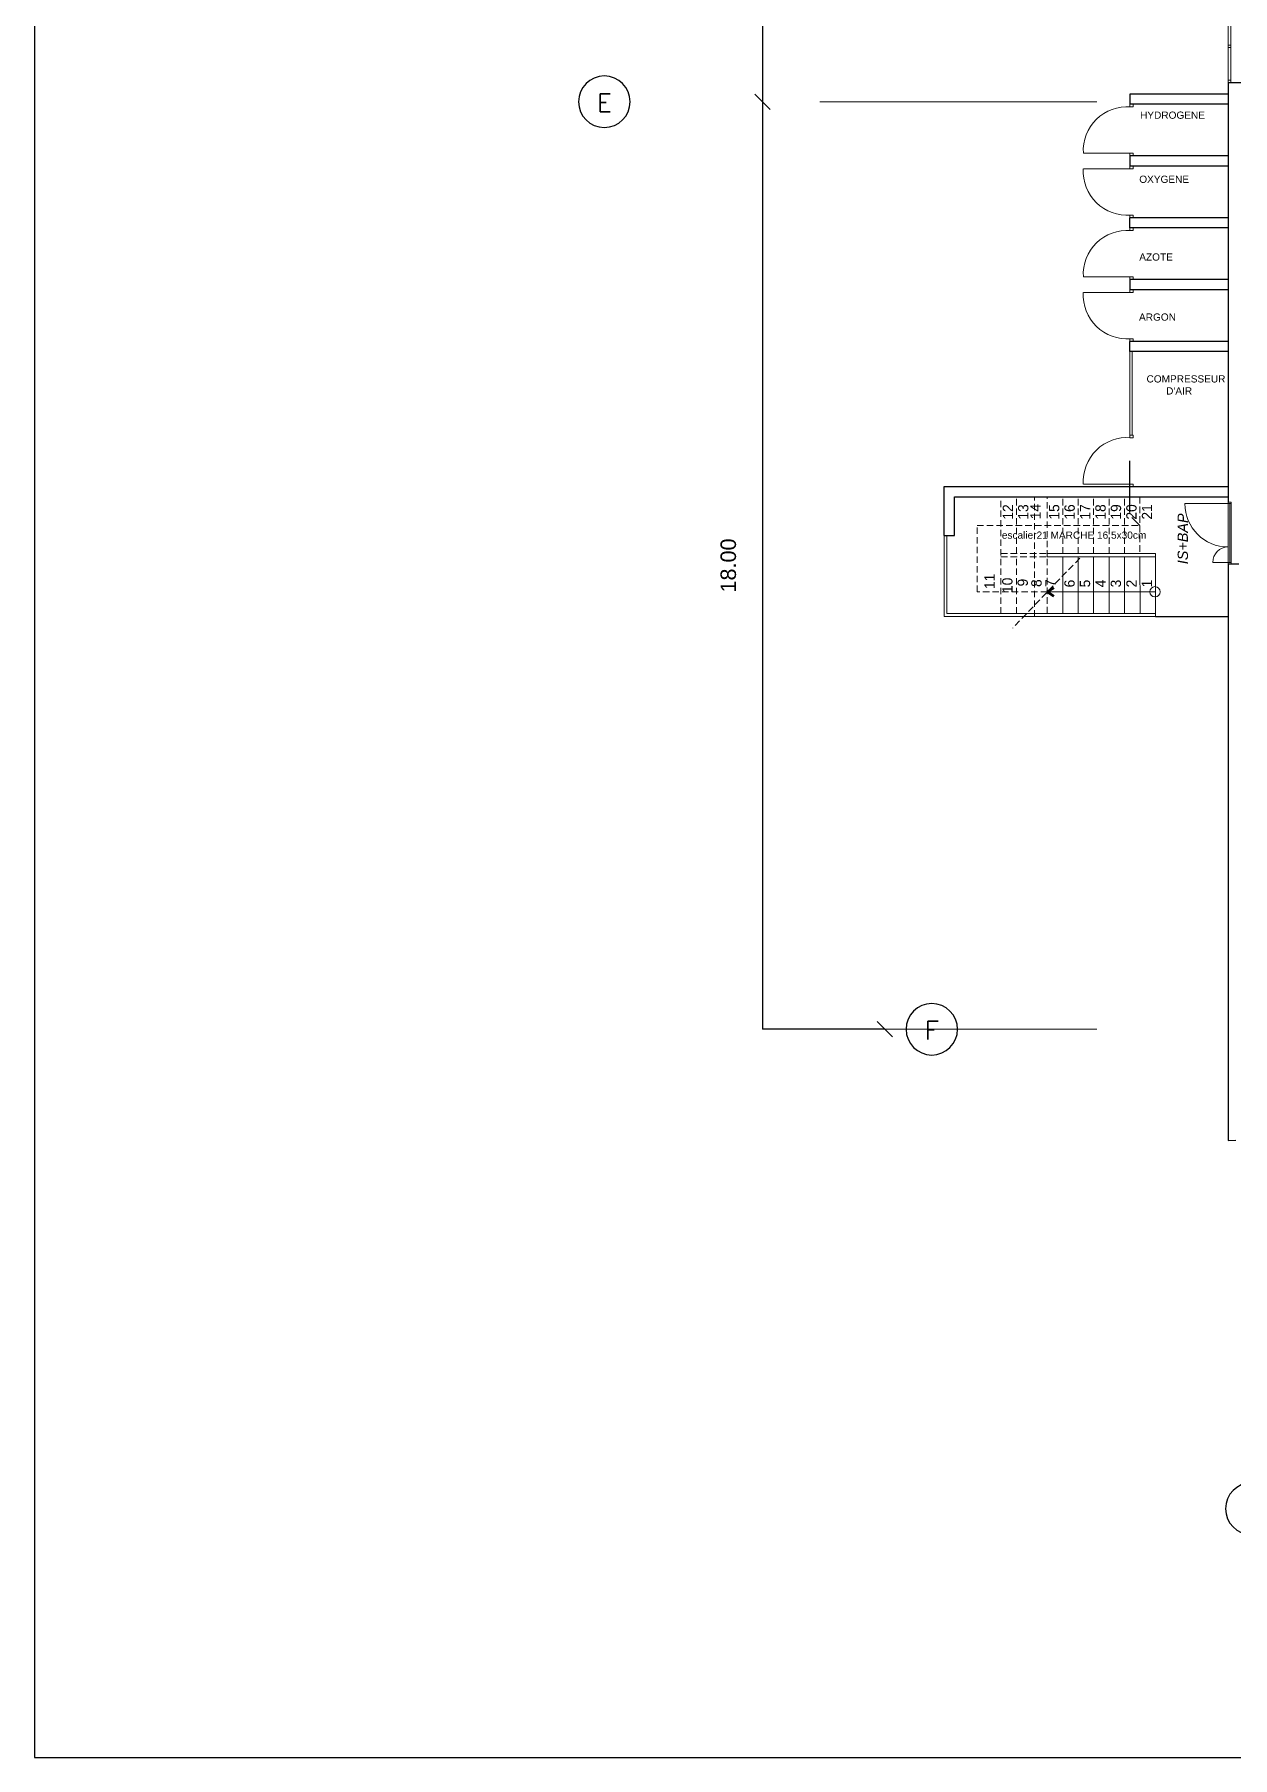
# Model space of a CAD drawing. Header units: metres. Extents: x 134472 to 303672, y 136880 to 366415.
# Drawn here: x 134472 to 157732, y 248215 to 281655 of the extents above; entities that cross this region are included whole.
import ezdxf
from ezdxf.enums import TextEntityAlignment as Align

# ---------------------------------------------------------------- set-up
doc = ezdxf.new("R2010")
doc.units = ezdxf.units.M
doc.header["$LTSCALE"] = 2
doc.header["$MEASUREMENT"] = 0
doc.header["$PDMODE"] = 2
doc.header["$PDSIZE"] = 500
doc.linetypes.add('Planta_2$0$CACHE', pattern=[0.375, 0.25, -0.125])
doc.linetypes.add('STYLE_12', pattern=[0.46875, 0.3125, -0.15625])
for name, color, linetype, lineweight in [('0.03', 151, 'Continuous', 5), ('0.10', 92, 'Continuous', 9), ('0.15', 5, 'Continuous', 15), ('0.30', 1, 'Continuous', 30), ('slh-aa-profilés', 6, 'Continuous', 0)]:
    doc.layers.add(name, color=color, linetype=linetype, lineweight=lineweight)
for name, color, linetype in [('0.1TEN', 133, 'Planta_2$0$CACHE'), ('CFD-Text', 7, 'Continuous'), ('hojo', 255, 'Continuous'), ('MOJI', 7, 'Continuous'), ('SUMPO 400', 6, 'Continuous')]:
    doc.layers.add(name, color=color, linetype=linetype)
doc.styles.add('A030-07$0$ROMANS', font='romans')
doc.styles.add('arial', font='arial.ttf')
doc.styles.add('Style-Arial', font='arial.ttf')

# ---------------------------------------------------------------- blocks, each defined once
blk = doc.blocks.new('A$C41FC6329')
at = {"layer": '0.10'}
for p, q in [((-68, -950), (-968, -950)), ((-68, -950), (-68, -1000)), ((0, -950), (-68, -950)), ((-68, -1000), (0, -1000)), ((0, -1000), (0, -950))]:
    blk.add_line(p, q, dxfattribs=at)
blk.add_arc((-117, -900), 853, 85.5241, 183.3413, dxfattribs=at)
blk.add_3dface([(-68, 0), (-68, -50), (0, -50), (0, 0)], dxfattribs=at)
blk = doc.blocks.new('_Oblique')
at = {"color": 0, "linetype": 'ByBlock', "lineweight": -2}
blk.add_line((0.5, 0.5), (-0.5, -0.5), dxfattribs=at)

msp = doc.modelspace()

# ---------------------------------------------------------------- linework, layer by layer
at = {"layer": '0.03'}
for p, q in [((157696.586, 289449.316), (157696.586, 280717.717)), ((155734.826, 275499.317), (155734.826, 273854.317)), ((155784.826, 275499.317), (155784.826, 273879.317)), ((155934.831, 272126.222), (155775.526, 272277.76)), ((152135.474, 270359.277), (152135.369, 271929.425)), ((152185.47, 270418.654), (152185.383, 271929.426)), ((154134.822, 271579.399), (155934.826, 271579.32)), ((154134.822, 271519.058), (156234.815, 271519.357)), ((155934.822, 271519.32), (155934.957, 270419.321)), ((156234.905, 270835.722), (154134.907, 270835.842)), ((156234.949, 270359.208), (152135.474, 270359.277)), ((152185.47, 270418.87), (156234.949, 270419.357))]:
    msp.add_line(p, q, dxfattribs=at)
at = {"layer": '0.03', "linetype": 'STYLE_12', "ltscale": 200}
for p, q in [((153887.231, 270358.777), (153887.213, 272679.283)), ((155934.826, 272679.35), (155934.822, 271579.32)), ((152771.077, 272126.224), (155934.824, 272126.225)), ((152771.077, 270835.687), (152771.077, 272126.224)), ((153235.397, 271579.438), (154134.822, 271579.399)), ((153235.328, 271518.93), (154134.822, 271519.058)), ((154765.929, 271493.876), (153464.442, 270135.529)), ((154134.907, 270835.842), (152771.077, 270835.687))]:
    msp.add_line(p, q, dxfattribs=at)
at = {"layer": '0.03', "lineweight": 70}
for p, q in [((154135.041, 270835.714), (154259.347, 270916.73)), ((154135.041, 270835.66), (154259.347, 270754.644))]:
    msp.add_line(p, q, dxfattribs=at)
at = {"layer": '0.03', "flags": 128}
for points in [[(157646.586, 296980.376), (157646.586, 280717.717)], [(157646.586, 272549.317), (156806.586, 272549.317)], [(157646.586, 272549.317), (157646.586, 271409.317)], [(157646.586, 272549.317), (157646.586, 272249.317)], [(157706.586, 272549.317), (157706.586, 271409.317)], [(154134.822, 271579.403), (156234.808, 271579.32), (156234.949, 270359.276)], [(154434.964, 270419.277), (154434.822, 271519.32)], [(154734.964, 270419.277), (154734.822, 271519.32)], [(155034.964, 270419.277), (155034.822, 271519.32)], [(155334.964, 270419.277), (155334.822, 271519.32)], [(155634.964, 270419.277), (155634.822, 271519.32)], [(157346.586, 271409.317), (157646.586, 271409.317)]]:
    msp.add_lwpolyline(points, dxfattribs=at)
at = {"layer": '0.03', "linetype": 'STYLE_12', "ltscale": 200, "flags": 128}
for points in [[(153235.47, 270418.814), (153235.328, 272679.32)], [(153534.822, 271579.32), (153534.826, 272679.35)], [(154134.822, 271518.669), (154134.826, 272679.35)], [(154434.822, 271579.32), (154434.826, 272679.35)], [(154734.822, 271579.32), (154734.826, 272679.35)], [(155034.822, 271579.32), (155034.826, 272679.35)], [(155334.822, 271579.32), (155334.826, 272679.35)], [(155634.822, 271579.32), (155634.826, 272679.35)], [(153235.334, 271579.438), (154134.822, 271579.403)], [(154134.954, 270419.193), (154134.822, 271579.32)], [(153535.47, 270418.843), (153535.328, 271518.887)]]:
    msp.add_lwpolyline(points, dxfattribs=at)
at = {"layer": '0.03', "flags": 128}
for points in [[(157646.586, 271709.317, -0.414213562), (156806.586, 272549.317)], [(157346.586, 271409.317, -0.414213562), (157646.586, 271709.317)], [(156325.984, 270839.368, -1), (156125.984, 270839.368, -1), (156325.984, 270839.368)]]:
    msp.add_lwpolyline(points, format="xyb", dxfattribs=at)
at = {"layer": '0.10'}
for p, q in [((155734.826, 279349.317), (154834.826, 279349.317)), ((155734.826, 279349.317), (155734.826, 279299.317)), ((155802.826, 279349.317), (155734.826, 279349.317)), ((155734.826, 279299.317), (155802.826, 279299.317)), ((155802.826, 279299.317), (155802.826, 279349.317)), ((155734.826, 276949.317), (154834.826, 276949.317)), ((155734.826, 276949.317), (155734.826, 276899.317)), ((155802.826, 276949.317), (155734.826, 276949.317)), ((155734.826, 276899.317), (155802.826, 276899.317)), ((155802.826, 276899.317), (155802.826, 276949.317))]:
    msp.add_line(p, q, dxfattribs=at)
for centre in [(155686.267, 279399.027), (155686.267, 276999.027)]:
    msp.add_arc(centre, 852.891, 85.5241408, 183.3413264, dxfattribs=at)
for points in [[(155734.826, 280299.317), (155734.826, 280249.317), (155802.826, 280249.317), (155802.826, 280299.317)], [(155734.826, 277899.317), (155734.826, 277849.317), (155802.826, 277849.317), (155802.826, 277899.317)]]:
    msp.add_3dface(points, dxfattribs=at)
at = {"layer": '0.15'}
for points in [[(157706.586, 272549.317), (157706.586, 272579.317), (157646.586, 272579.317), (157646.586, 272549.317)], [(157706.586, 271379.317), (157706.586, 271409.317), (157646.586, 271409.317), (157646.586, 271379.317)]]:
    msp.add_lwpolyline(points, close=True, dxfattribs=at)
at = {"layer": '0.15', "flags": 128}
msp.add_lwpolyline([(157676.586, 272549.317), (157676.586, 271409.317)], dxfattribs=at)
at = {"layer": '0.1TEN', "flags": 128}
msp.add_lwpolyline([(156234.949, 270359.208), (157646.586, 270359.208)], dxfattribs=at)
at = {"layer": '0.30'}
for p, q in [((157646.586, 280499.317), (155734.826, 280499.317)), ((155734.826, 280499.317), (155734.826, 280299.317)), ((157646.586, 280299.317), (155734.826, 280299.317)), ((157646.586, 279299.317), (155734.826, 279299.317)), ((155734.826, 279299.317), (155734.826, 279099.317)), ((157646.586, 279099.317), (155734.826, 279099.317)), ((157646.586, 278099.317), (155733.066, 278099.317)), ((155733.066, 278099.317), (155733.066, 277899.317)), ((157646.586, 277899.317), (155733.066, 277899.317)), ((157646.586, 276899.317), (155734.826, 276899.317)), ((155734.826, 276899.317), (155734.826, 276699.317)), ((157646.586, 276699.317), (155734.826, 276699.317)), ((157646.586, 275699.317), (155733.066, 275699.317)), ((155733.066, 275699.317), (155733.066, 275499.317)), ((157646.586, 275499.317), (155733.066, 275499.317)), ((152135.316, 272879.259), (155734.826, 272879.317)), ((152135.333, 271929.427), (152135.316, 272879.259)), ((155734.826, 272879.317), (157646.586, 272879.317)), ((152335.319, 272679.26), (155934.826, 272679.32)), ((152335.333, 271929.43), (152335.319, 272679.26)), ((155934.826, 272679.317), (155934.826, 272679.32)), ((155934.826, 272679.317), (157646.586, 272679.317)), ((152135.333, 271929.425), (152335.333, 271929.428))]:
    msp.add_line(p, q, dxfattribs=at)
at = {"layer": '0.30', "linetype": 'Continuous'}
msp.add_line((157646.586, 260187.703), (157796.586, 260194.963), dxfattribs=at)
at = {"layer": '0.30', "flags": 128}
for points in [[(157646.586, 280717.717), (157646.586, 277074.317)], [(158070.586, 280714.317), (157646.586, 280714.317)], [(157646.586, 277074.317), (157646.586, 274084.317)], [(157646.586, 274084.317), (157646.586, 272579.317)], [(157646.586, 271379.317), (157646.586, 270474.317)], [(157646.586, 271379.317), (157851.586, 271379.317)], [(157646.586, 270474.317), (157646.586, 267174.317)], [(157646.586, 267174.317), (157646.586, 260187.703)]]:
    msp.add_lwpolyline(points, dxfattribs=at)
at = {"layer": '0.30'}
msp.add_point((155734.826, 272879.317), dxfattribs=at)
at = {"layer": 'CFD-Text', "flags": 128}
for points in [[(145535.393, 280849.317, 1), (145535.393, 279849.317, 1)], [(151892.624, 262849.317, 1), (151892.624, 261849.317, 1)], [(158096.586, 253544.43, 1), (158096.586, 252544.43, 1)]]:
    msp.add_lwpolyline(points, format="xyb", close=True, dxfattribs=at)
at = {"layer": 'hojo'}
msp.add_lwpolyline([(134472.159, 248215.259), (303672.159, 248215.259), (303672.159, 366415.259), (134472.159, 366415.259)], close=True, dxfattribs=at)
msp.add_lwpolyline([(134472.159, 248215.259), (303672.159, 248215.259), (303672.159, 366415.259), (134472.159, 366415.259)], close=True, dxfattribs=at)
at = {"layer": 'slh-aa-profilés'}
for points in [[(157646.586, 281399.317), (157696.586, 281399.317), (157696.586, 281449.317), (157646.586, 281449.317)], [(157646.586, 280717.717), (157696.586, 280717.717), (157696.586, 280767.717), (157646.586, 280767.717)]]:
    msp.add_3dface(points, dxfattribs=at)
at = {"layer": 'SUMPO 400'}
for p, q in [((148606.216, 298349.317), (148606.216, 280349.317)), ((148606.216, 280349.317), (148606.216, 262349.317)), ((150979.608, 262349.317), (148606.216, 262349.317))]:
    msp.add_line(p, q, dxfattribs=at)
at = {"layer": 'SUMPO 400', "lineweight": 0}
for p, q in [((154471.586, 280349.317), (149718.012, 280349.317)), ((155096.586, 280349.317), (149718.012, 280349.317)), ((155096.586, 262349.317), (149718.012, 262349.317))]:
    msp.add_line(p, q, dxfattribs=at)

# ---------------------------------------------------------------- block references
at = {"layer": '0.03', "yscale": -1, "rotation": 359.9999999999978}
for p in [(155802.826, 278099.317), (155802.826, 275699.317)]:
    msp.add_blockref('A$C41FC6329', p, dxfattribs=at)
at = {"layer": '0.03', "rotation": 359.9999999999979}
msp.add_blockref('A$C41FC6329', (155802.826, 273879.317), dxfattribs=at)
at = {"layer": 'SUMPO 400', "xscale": 300, "yscale": 300}
for p, rotation in [((148606.216, 280349.317), 90), ((148606.216, 280349.317), 270), ((150979.608, 262349.317), 270)]:
    msp.add_blockref('_Oblique', p, dxfattribs=dict(at, rotation=rotation))

# ---------------------------------------------------------------- texts
at = {"layer": 'CFD-Text', "style": 'A030-07$0$ROMANS'}
for s, p in [('E', (145536.924, 280328.093)), ('F', (151894.155, 262328.093))]:
    msp.add_text(s, height=350, rotation=0.0000273, dxfattribs=at).set_placement(p, align=Align.MIDDLE_CENTER)
at = {"layer": 'MOJI', "char_height": 140, "width": 6545.84378, "style": 'arial'}
for s, insert, attachment_point in [('HYDROGENE', (155936.064, 280159), 1), ('OXYGENE', (155920.438, 278914.919), 1), ('AZOTE', (155920.438, 277406.351), 1), ('ARGON', (155915.726, 276240.909), 1), ("COMPRESSEUR \\P       D'AIR", (156061.57, 275040.909), 1), ('escalier21 MARCHE 16.5x30cm', (156056.898, 272008.698), 3)]:
    msp.add_mtext(s, dxfattribs=dict(at, insert=insert, attachment_point=attachment_point))
at = {"layer": 'MOJI', "char_height": 200, "rotation": 90, "style": 'arial'}
for s, insert, width, attachment_point in [('\\fMS UI Gothic|b0|i0|c0|p39;14', (154005.611, 272246.689), 192.63124, 7), ('\\fMS UI Gothic|b0|i0|c0|p39;12', (153470.912, 272239.605), 192.63124, 7), ('\\fMS UI Gothic|b0|i0|c0|p39;13', (153770.912, 272239.605), 192.63124, 7), ('\\fMS UI Gothic|b0|i0|c0|p39;15', (154370.912, 272239.931), 192.6312, 7), ('\\fMS UI Gothic|b0|i0|c0|p39;16', (154670.912, 272239.931), 192.6312, 7), ('\\fMS UI Gothic|b0|i0|c0|p39;17', (154970.912, 272239.931), 192.6312, 7), ('\\fMS UI Gothic|b0|i0|c0|p39;18', (155270.912, 272239.931), 192.6312, 7), ('\\fMS UI Gothic|b0|i0|c0|p39;19', (155570.912, 272239.931), 192.6312, 7), ('\\fMS UI Gothic|b0|i0|c0|p39;20', (155870.912, 272239.931), 192.6312, 7), ('\\fMS UI Gothic|b0|i0|c0|p39;21', (156170.912, 272239.901), 192.6312, 7), ('\\fArial|b0|i1|c0|p39;IS+BAP', (156665.131, 271373.856), 1127.95452, 1), ('\\fMS UI Gothic|b0|i0|c0|p39;11', (153114.806, 270893.139), 192.6312, 7), ('\\fMS UI Gothic|b0|i0|c0|p39;10', (153462.598, 270816.055), 192.6312, 7), ('\\fMS UI Gothic|b0|i0|c0|p39;9', (153759.861, 270942.915), 192.6312, 7), ('\\fMS UI Gothic|b0|i0|c0|p39;8', (154026.786, 270932.654), 192.6312, 7), ('\\fMS UI Gothic|b0|i0|c0|p39;7', (154295.592, 270932.747), 192.6312, 7), ('\\fMS UI Gothic|b0|i0|c0|p39;6', (154669.266, 270924.699), 192.6312, 7), ('\\fMS UI Gothic|b0|i0|c0|p39;5', (154969.266, 270924.699), 192.6312, 7), ('\\fMS UI Gothic|b0|i0|c0|p39;4', (155269.266, 270924.699), 192.6312, 7), ('\\fMS UI Gothic|b0|i0|c0|p39;3', (155569.266, 270924.699), 192.6312, 7), ('\\fMS UI Gothic|b0|i0|c0|p39;2', (155869.266, 270924.699), 192.6312, 7), ('\\fMS UI Gothic|b0|i0|c0|p39;1', (156169.266, 270924.699), 192.63124, 7)]:
    msp.add_mtext(s, dxfattribs=dict(at, insert=insert, width=width, attachment_point=attachment_point))
at = {"layer": 'SUMPO 400', "lineweight": 50, "insert": (147943.609, 271349.317), "char_height": 300, "attachment_point": 5, "rotation": 90, "style": 'Style-Arial'}
msp.add_mtext('18.00', dxfattribs=at)

doc.saveas('drawing.dxf')
